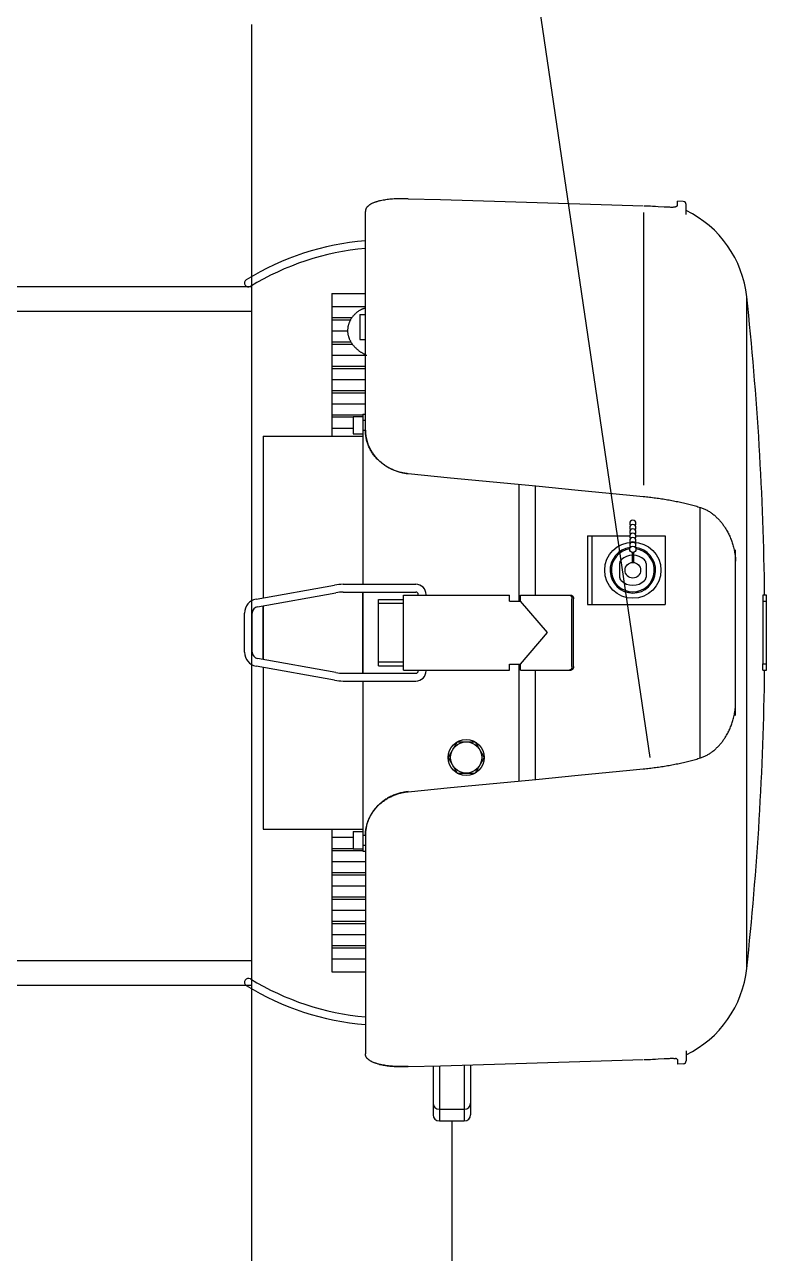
# Model space of a CAD drawing. Header units: millimetres. Extents: x -139278 to 641613, y -260926 to 217780.
# Drawn here: x 135296.7 to 135537.6, y 7132.3 to 7531.4 of the extents above; entities that cross this region are included whole.
import ezdxf

# ---------------------------------------------------------------- set-up
doc = ezdxf.new("R2010")
doc.units = ezdxf.units.MM

msp = doc.modelspace()

# ---------------------------------------------------------------- linework, layer by layer
for p, q in [((135499.868, 7293.388), (135301.173, 8642.024)), ((135370.465, 6614.167), (135370.465, 7531.408))]:
    msp.add_line(p, q)
at = {"ltscale": 4}
for p, q in [((135407.385, 7399.723), (135407.385, 7470.739)), ((135508.739, 7472.705), (135508.739, 7474.048)), ((135510.616, 7473.95), (135508.739, 7474.048)), ((135511.577, 7469.758), (135511.577, 7472.937)), ((135497.82, 7381.874), (135497.82, 7470.352)), ((135256.165, 7446.359), (135370.465, 7446.359)), ((135396.43, 7444.113), (135396.43, 7397.783)), ((135396.43, 7444.113), (135407.385, 7444.113)), ((135531.231, 7333.93), (135531.231, 7443.012)), ((135396.43, 7439.813), (135407.385, 7439.813)), ((135256.165, 7438.359), (135370.465, 7438.359)), ((135396.43, 7436.229), (135402.997, 7436.229)), ((135396.43, 7435.513), (135402.54, 7435.513)), ((135405.552, 7437.253), (135405.552, 7429.145)), ((135405.552, 7437.253), (135407.385, 7437.253)), ((135396.43, 7431.929), (135401.598, 7431.929)), ((135396.43, 7428.346), (135402.665, 7428.346)), ((135396.43, 7427.629), (135403.138, 7427.629)), ((135405.552, 7429.145), (135407.385, 7429.145)), ((135396.43, 7424.046), (135407.877, 7424.046)), ((135396.43, 7420.462), (135407.385, 7420.462)), ((135396.43, 7419.746), (135407.385, 7419.746)), ((135396.43, 7416.162), (135407.385, 7416.162)), ((135396.43, 7412.579), (135407.385, 7412.579)), ((135396.43, 7411.862), (135407.385, 7411.862)), ((135396.43, 7408.279), (135407.385, 7408.279)), ((135396.43, 7404.695), (135406.565, 7404.695)), ((135396.43, 7403.979), (135403.38, 7403.979)), ((135403.38, 7404.118), (135406.565, 7404.118)), ((135403.38, 7404.118), (135403.38, 7398.543)), ((135406.565, 7404.878), (135406.565, 7397.783)), ((135406.565, 7404.878), (135407.385, 7404.878)), ((135406.565, 7404.118), (135406.565, 7398.543)), ((135406.565, 7402.952), (135407.385, 7402.952)), ((135396.43, 7400.395), (135403.38, 7400.395)), ((135406.565, 7399.709), (135407.385, 7399.709)), ((135374.132, 7397.783), (135374.132, 7345.212)), ((135374.132, 7397.783), (135406.565, 7397.783)), ((135403.38, 7398.543), (135406.565, 7398.543)), ((135406.565, 7397.783), (135406.565, 7349.638)), ((135457.242, 7382.107), (135457.242, 7344.115)), ((135462.525, 7381.593), (135462.525, 7346.142)), ((135516.028, 7374.654), (135516.028, 7293.268)), ((135479.524, 7365.35), (135479.524, 7343.052)), ((135479.524, 7365.35), (135493.235, 7365.35)), ((135480.959, 7365.35), (135480.959, 7343.052)), ((135495.238, 7365.35), (135504.776, 7365.35)), ((135504.776, 7365.35), (135504.776, 7343.052)), ((135493.983, 7359.983), (135493.983, 7356.722)), ((135494.49, 7359.983), (135494.49, 7356.722)), ((135527.591, 7333.93), (135527.591, 7360.801)), ((135489.929, 7356.435), (135489.929, 7351.966)), ((135498.544, 7356.435), (135498.544, 7351.966)), ((135371.859, 7344.803), (135397.36, 7349.39)), ((135400.141, 7349.638), (135423.748, 7349.638)), ((135400.141, 7347.105), (135423.748, 7347.105)), ((135406.565, 7347.105), (135406.565, 7320.755)), ((135406.565, 7320.755), (135406.565, 7347.105)), ((135372.308, 7342.309), (135397.808, 7346.896)), ((135411.638, 7323.187), (135411.638, 7344.672)), ((135411.638, 7344.672), (135419.745, 7344.672)), ((135411.638, 7343.456), (135419.745, 7343.456)), ((135419.745, 7346.142), (135454.202, 7346.142)), ((135419.745, 7321.718), (135419.745, 7346.142)), ((135424.559, 7346.142), (135424.559, 7346.294)), ((135427.093, 7346.142), (135427.093, 7346.294)), ((135454.202, 7344.115), (135454.202, 7346.142)), ((135454.202, 7344.115), (135457.749, 7344.115)), ((135457.749, 7346.142), (135474.05, 7346.142)), ((135457.749, 7344.115), (135457.749, 7346.142)), ((135466.528, 7333.93), (135457.749, 7344.115)), ((135474.478, 7322.934), (135474.478, 7344.926)), ((135474.978, 7322.934), (135474.978, 7344.926)), ((135479.524, 7343.052), (135504.776, 7343.052)), ((135537.625, 7344.066), (135536.446, 7344.086)), ((135537.625, 7346.092), (135536.492, 7346.112)), ((135537.625, 7321.767), (135537.625, 7346.092)), ((135368.106, 7327.545), (135368.106, 7340.315)), ((135370.64, 7327.545), (135370.64, 7340.315)), ((135374.132, 7342.637), (135374.132, 7325.222)), ((135374.132, 7325.222), (135374.132, 7342.637)), ((135457.749, 7323.745), (135466.528, 7333.93)), ((135527.591, 7307.058), (135527.591, 7333.93)), ((135531.231, 7224.848), (135531.231, 7333.93)), ((135397.36, 7318.47), (135371.859, 7323.057)), ((135397.808, 7320.963), (135372.308, 7325.55)), ((135411.638, 7324.403), (135419.745, 7324.403)), ((135411.638, 7323.187), (135419.745, 7323.187)), ((135454.202, 7321.718), (135454.202, 7323.745)), ((135454.202, 7323.745), (135457.749, 7323.745)), ((135457.242, 7323.745), (135457.242, 7285.81)), ((135457.749, 7321.718), (135457.749, 7323.745)), ((135536.446, 7323.773), (135537.625, 7323.794)), ((135374.132, 7322.648), (135374.132, 7270.077)), ((135400.141, 7320.755), (135423.748, 7320.755)), ((135419.745, 7321.718), (135454.202, 7321.718)), ((135424.559, 7321.566), (135424.559, 7321.718)), ((135427.093, 7321.566), (135427.093, 7321.718)), ((135457.749, 7321.718), (135474.05, 7321.718)), ((135462.525, 7321.718), (135462.525, 7286.324)), ((135536.492, 7321.747), (135537.625, 7321.767)), ((135400.141, 7318.221), (135423.748, 7318.221)), ((135406.565, 7318.221), (135406.565, 7270.077)), ((135437.188, 7298.456), (135434.262, 7293.388)), ((135437.188, 7298.456), (135443.039, 7298.456)), ((135443.039, 7298.456), (135445.965, 7293.388)), ((135434.262, 7293.388), (135437.188, 7288.32)), ((135445.965, 7293.388), (135443.039, 7288.32)), ((135437.188, 7288.32), (135443.039, 7288.32)), ((135374.132, 7270.077), (135406.565, 7270.077)), ((135396.43, 7270.077), (135396.43, 7223.747)), ((135396.43, 7267.464), (135403.38, 7267.464)), ((135403.38, 7269.316), (135406.565, 7269.316)), ((135403.38, 7269.316), (135403.38, 7263.742)), ((135406.565, 7270.077), (135406.565, 7262.982)), ((135406.565, 7269.316), (135406.565, 7263.742)), ((135406.565, 7268.151), (135407.385, 7268.151)), ((135407.385, 7268.136), (135407.385, 7197.121)), ((135396.43, 7263.881), (135403.38, 7263.881)), ((135396.43, 7263.164), (135406.565, 7263.164)), ((135403.38, 7263.742), (135406.565, 7263.742)), ((135406.565, 7264.907), (135407.385, 7264.907)), ((135396.43, 7259.581), (135407.385, 7259.581)), ((135406.565, 7262.982), (135407.385, 7262.982)), ((135396.43, 7255.998), (135407.385, 7255.998)), ((135396.43, 7255.281), (135407.385, 7255.281)), ((135396.43, 7251.697), (135407.385, 7251.697)), ((135396.43, 7248.114), (135407.385, 7248.114)), ((135396.43, 7247.397), (135407.385, 7247.397)), ((135396.43, 7243.814), (135407.385, 7243.814)), ((135396.43, 7240.23), (135407.385, 7240.23)), ((135396.43, 7239.514), (135407.385, 7239.514)), ((135396.43, 7235.93), (135407.385, 7235.93)), ((135396.43, 7232.347), (135407.385, 7232.347)), ((135396.43, 7231.63), (135407.385, 7231.63)), ((135256.165, 7227.469), (135370.465, 7227.469)), ((135396.43, 7228.047), (135407.385, 7228.047)), ((135396.43, 7223.747), (135407.385, 7223.747)), ((135256.165, 7219.469), (135370.465, 7219.469)), ((135511.577, 7198.101), (135511.577, 7194.922)), ((135429.37, 7193.239), (135429.37, 7177.397)), ((135431.397, 7193.296), (135431.397, 7175.37)), ((135439.505, 7193.528), (135439.505, 7175.37)), ((135441.532, 7193.586), (135441.532, 7177.397)), ((135508.739, 7195.154), (135508.739, 7193.812)), ((135510.616, 7193.91), (135508.739, 7193.812)), ((135431.397, 7179.144), (135439.505, 7179.144)), ((135431.397, 7175.37), (135439.505, 7175.37)), ((135435.451, 7175.37), (135435.451, 7064.447))]:
    msp.add_line(p, q, dxfattribs=at)
for points in [[(135421.263, 7474.848), (135420.743, 7474.86), (135420.225, 7474.867), (135419.71, 7474.869), (135419.198, 7474.866), (135418.691, 7474.859), (135418.188, 7474.846), (135417.69, 7474.828), (135417.198, 7474.805), (135416.712, 7474.776), (135416.233, 7474.743), (135415.761, 7474.704), (135415.298, 7474.66), (135414.843, 7474.611), (135414.398, 7474.556), (135413.962, 7474.496), (135413.536, 7474.431), (135413.121, 7474.361), (135412.717, 7474.285), (135412.325, 7474.204), (135411.945, 7474.117), (135411.731, 7474.064), (135411.52, 7474.01), (135411.314, 7473.953), (135411.113, 7473.895), (135410.916, 7473.835), (135410.724, 7473.774), (135410.537, 7473.71), (135410.354, 7473.645), (135410.176, 7473.578), (135410.004, 7473.51), (135409.836, 7473.439), (135409.674, 7473.367), (135409.516, 7473.293), (135409.364, 7473.218), (135409.217, 7473.141), (135409.076, 7473.062), (135408.939, 7472.982), (135408.809, 7472.9), (135408.684, 7472.816), (135408.564, 7472.731), (135408.45, 7472.644), (135408.342, 7472.556), (135408.239, 7472.466), (135408.142, 7472.375), (135408.05, 7472.282), (135407.965, 7472.188), (135407.885, 7472.092), (135407.811, 7471.995), (135407.743, 7471.897), (135407.681, 7471.797), (135407.625, 7471.697), (135407.574, 7471.595), (135407.53, 7471.491), (135407.491, 7471.387), (135407.459, 7471.281), (135407.432, 7471.175), (135407.411, 7471.067), (135407.396, 7470.959), (135407.387, 7470.849), (135407.385, 7470.739)], [(135421.263, 7474.848), (135431.795, 7474.552), (135442.291, 7474.252), (135452.75, 7473.948), (135463.171, 7473.639), (135473.555, 7473.326), (135483.901, 7473.009), (135494.209, 7472.687), (135497.636, 7472.579)], [(135497.9, 7472.571), (135498.588, 7472.551), (135499.268, 7472.527), (135499.939, 7472.501), (135500.598, 7472.471), (135501.56, 7472.424), (135502.483, 7472.373), (135504.453, 7472.259), (135505.206, 7472.217), (135505.673, 7472.195), (135506.112, 7472.176), (135506.521, 7472.164), (135506.807, 7472.159), (135507.075, 7472.157), (135507.325, 7472.16), (135507.556, 7472.168), (135507.699, 7472.176), (135507.833, 7472.186), (135507.959, 7472.198), (135508.075, 7472.213)], [(135508.633, 7472.48), (135508.598, 7472.445), (135508.559, 7472.412), (135508.515, 7472.379), (135508.466, 7472.348), (135508.412, 7472.319), (135508.354, 7472.291), (135508.291, 7472.267), (135508.224, 7472.245), (135508.152, 7472.227), (135508.075, 7472.213)], [(135508.633, 7472.48), (135508.671, 7472.525), (135508.701, 7472.571), (135508.722, 7472.616), (135508.729, 7472.638), (135508.735, 7472.661), (135508.738, 7472.683), (135508.739, 7472.705)], [(135407.385, 7439.365), (135407.314, 7439.345), (135407.165, 7439.301), (135407.016, 7439.253), (135406.869, 7439.202), (135406.723, 7439.148), (135406.577, 7439.091), (135406.433, 7439.03), (135406.29, 7438.967), (135406.148, 7438.9), (135406.006, 7438.831), (135405.867, 7438.759), (135405.728, 7438.683), (135405.59, 7438.605), (135405.454, 7438.523), (135405.297, 7438.425), (135405.142, 7438.323), (135404.989, 7438.217), (135404.838, 7438.107), (135404.689, 7437.994), (135404.543, 7437.877), (135404.398, 7437.757), (135404.256, 7437.633), (135404.117, 7437.506), (135403.98, 7437.376), (135403.846, 7437.242), (135403.715, 7437.106), (135403.587, 7436.966), (135403.462, 7436.824), (135403.34, 7436.678), (135403.222, 7436.53), (135403.106, 7436.38), (135402.995, 7436.226), (135402.886, 7436.071), (135402.782, 7435.913), (135402.681, 7435.753), (135402.584, 7435.591), (135402.492, 7435.426), (135402.403, 7435.26), (135402.319, 7435.092), (135402.238, 7434.922), (135402.163, 7434.751), (135402.091, 7434.578), (135402.025, 7434.404), (135401.962, 7434.228), (135401.905, 7434.052), (135401.852, 7433.874), (135401.804, 7433.695), (135401.761, 7433.515), (135401.723, 7433.335), (135401.69, 7433.154), (135401.662, 7432.972), (135401.639, 7432.79), (135401.621, 7432.608), (135401.608, 7432.425), (135401.6, 7432.24), (135401.597, 7432.056), (135401.6, 7431.871), (135401.607, 7431.686), (135401.62, 7431.502), (135401.638, 7431.318), (135401.661, 7431.134), (135401.689, 7430.951), (135401.723, 7430.768), (135401.761, 7430.587), (135401.804, 7430.406), (135401.852, 7430.226), (135401.904, 7430.046), (135401.962, 7429.868), (135402.024, 7429.692), (135402.09, 7429.516), (135402.161, 7429.342), (135402.237, 7429.169), (135402.316, 7428.997), (135402.4, 7428.827), (135402.488, 7428.659), (135402.58, 7428.492), (135402.676, 7428.328), (135402.776, 7428.165), (135402.879, 7428.004), (135402.986, 7427.844), (135403.096, 7427.687), (135403.21, 7427.532), (135403.327, 7427.38), (135403.447, 7427.229), (135403.57, 7427.081), (135403.696, 7426.935), (135403.825, 7426.791), (135403.956, 7426.65), (135404.091, 7426.512), (135404.227, 7426.376), (135404.366, 7426.242), (135404.508, 7426.111), (135404.652, 7425.983), (135404.797, 7425.858), (135404.943, 7425.737), (135405.091, 7425.619), (135405.241, 7425.504), (135405.392, 7425.391), (135405.545, 7425.281), (135405.7, 7425.175), (135405.856, 7425.071), (135406.014, 7424.97), (135406.173, 7424.872), (135406.334, 7424.777), (135406.496, 7424.685), (135406.66, 7424.596), (135406.824, 7424.51), (135406.99, 7424.428), (135407.157, 7424.348), (135407.325, 7424.272), (135407.385, 7424.246)], [(135407.385, 7399.723), (135407.387, 7399.495), (135407.393, 7399.266), (135407.403, 7399.037), (135407.418, 7398.808), (135407.437, 7398.579), (135407.46, 7398.35), (135407.487, 7398.121), (135407.519, 7397.893), (135407.554, 7397.664), (135407.594, 7397.436), (135407.638, 7397.208), (135407.686, 7396.981), (135407.739, 7396.754), (135407.795, 7396.528), (135407.856, 7396.303), (135407.921, 7396.078), (135407.989, 7395.854), (135408.062, 7395.631), (135408.139, 7395.408), (135408.221, 7395.187), (135408.306, 7394.967), (135408.395, 7394.748), (135408.488, 7394.53), (135408.585, 7394.313), (135408.686, 7394.098), (135408.791, 7393.884), (135408.9, 7393.671), (135409.012, 7393.46), (135409.129, 7393.251), (135409.249, 7393.043), (135409.373, 7392.836), (135409.501, 7392.632), (135409.633, 7392.429), (135409.768, 7392.229), (135409.907, 7392.03), (135410.049, 7391.833), (135410.195, 7391.638), (135410.345, 7391.445), (135410.498, 7391.255), (135410.654, 7391.067), (135410.848, 7390.841), (135411.047, 7390.62), (135411.251, 7390.401), (135411.46, 7390.187), (135411.674, 7389.976), (135411.892, 7389.769), (135412.114, 7389.566), (135412.341, 7389.367), (135412.572, 7389.173), (135412.807, 7388.982), (135413.046, 7388.796), (135413.29, 7388.615), (135413.537, 7388.438), (135413.788, 7388.265), (135414.042, 7388.097), (135414.3, 7387.934), (135414.562, 7387.776), (135414.827, 7387.623), (135415.095, 7387.474), (135415.366, 7387.331), (135415.641, 7387.193), (135415.918, 7387.059), (135416.198, 7386.932), (135416.48, 7386.809), (135416.765, 7386.692), (135417.053, 7386.58), (135417.343, 7386.473), (135417.635, 7386.372), (135417.929, 7386.277), (135418.225, 7386.187), (135418.522, 7386.102), (135418.822, 7386.024), (135419.123, 7385.95), (135419.425, 7385.883), (135419.729, 7385.822), (135420.034, 7385.766), (135420.34, 7385.716), (135420.647, 7385.672), (135420.954, 7385.633), (135421.263, 7385.601)], [(135421.253, 7385.555), (135420.899, 7385.593), (135420.546, 7385.639), (135420.195, 7385.692), (135419.845, 7385.752), (135419.496, 7385.819), (135419.15, 7385.894), (135418.805, 7385.976), (135418.463, 7386.065), (135418.123, 7386.162), (135417.786, 7386.265), (135417.452, 7386.375), (135417.12, 7386.493), (135416.792, 7386.617), (135416.466, 7386.748), (135416.145, 7386.886), (135415.826, 7387.031), (135415.512, 7387.182), (135415.201, 7387.34), (135414.895, 7387.504), (135414.593, 7387.674), (135414.295, 7387.851), (135414.002, 7388.034), (135413.713, 7388.224), (135413.429, 7388.419), (135413.151, 7388.62), (135412.877, 7388.827), (135412.609, 7389.04), (135412.346, 7389.258), (135412.089, 7389.482), (135411.837, 7389.711), (135411.591, 7389.945), (135411.351, 7390.185), (135411.117, 7390.43), (135410.889, 7390.679), (135410.668, 7390.933), (135410.453, 7391.192), (135410.244, 7391.455), (135410.043, 7391.723), (135409.847, 7391.995), (135409.659, 7392.271), (135409.478, 7392.551), (135409.303, 7392.834), (135409.136, 7393.122), (135408.976, 7393.412), (135408.823, 7393.707), (135408.678, 7394.004), (135408.54, 7394.304), (135408.409, 7394.608), (135408.287, 7394.914), (135408.171, 7395.222), (135408.064, 7395.533), (135407.964, 7395.847), (135407.872, 7396.162), (135407.788, 7396.479), (135407.711, 7396.798), (135407.643, 7397.119), (135407.582, 7397.441), (135407.53, 7397.765), (135407.486, 7398.089), (135407.449, 7398.415), (135407.421, 7398.741), (135407.401, 7399.068), (135407.389, 7399.395), (135407.385, 7399.723)], [(135421.263, 7385.601), (135435.07, 7384.263), (135448.877, 7382.922), (135462.683, 7381.578), (135476.489, 7380.231), (135493.231, 7378.594), (135497.634, 7378.163)], [(135497.634, 7378.163), (135498.134, 7378.113), (135498.634, 7378.06), (135499.133, 7378.006), (135499.631, 7377.949), (135500.128, 7377.89), (135500.625, 7377.829), (135501.121, 7377.766), (135501.615, 7377.701), (135502.108, 7377.634), (135502.6, 7377.564), (135503.091, 7377.493), (135503.58, 7377.419), (135504.067, 7377.343), (135504.552, 7377.266), (135505.036, 7377.186), (135505.518, 7377.104), (135505.997, 7377.021), (135506.474, 7376.935), (135506.949, 7376.848), (135507.422, 7376.758), (135507.892, 7376.667), (135508.359, 7376.574), (135508.824, 7376.478), (135509.286, 7376.381), (135509.745, 7376.283), (135510.201, 7376.182), (135510.654, 7376.08), (135511.103, 7375.976), (135511.55, 7375.87), (135511.992, 7375.762), (135512.432, 7375.653), (135512.867, 7375.542), (135513.299, 7375.43), (135513.727, 7375.315), (135514.152, 7375.2), (135514.572, 7375.082), (135514.988, 7374.964), (135515.4, 7374.843), (135515.808, 7374.721), (135516.211, 7374.598)], [(135516.211, 7374.598), (135516.489, 7374.503), (135516.764, 7374.402), (135517.035, 7374.295), (135517.304, 7374.181), (135517.57, 7374.061), (135517.832, 7373.936), (135518.091, 7373.805), (135518.346, 7373.669), (135518.599, 7373.527), (135518.847, 7373.381), (135519.093, 7373.229), (135519.335, 7373.073), (135519.573, 7372.912), (135519.808, 7372.746), (135520.04, 7372.576), (135520.268, 7372.402), (135520.493, 7372.223), (135520.714, 7372.041), (135520.931, 7371.854), (135521.145, 7371.664), (135521.356, 7371.471), (135521.563, 7371.273), (135521.766, 7371.072), (135521.966, 7370.868), (135522.163, 7370.66), (135522.356, 7370.45), (135522.545, 7370.236), (135522.731, 7370.019), (135522.914, 7369.799), (135523.093, 7369.576), (135523.269, 7369.351), (135523.441, 7369.122), (135523.61, 7368.892), (135523.775, 7368.658), (135523.937, 7368.422), (135524.096, 7368.183), (135524.251, 7367.942), (135524.403, 7367.699), (135524.552, 7367.453), (135524.698, 7367.205), (135524.877, 7366.887), (135525.051, 7366.565), (135525.221, 7366.24), (135525.385, 7365.911), (135525.544, 7365.578), (135525.698, 7365.242), (135525.846, 7364.901), (135525.99, 7364.557), (135526.129, 7364.208), (135526.262, 7363.856), (135526.39, 7363.5), (135526.514, 7363.139), (135526.632, 7362.774), (135526.744, 7362.404), (135526.852, 7362.029), (135526.954, 7361.648), (135527.05, 7361.261), (135527.14, 7360.867), (135527.225, 7360.465), (135527.303, 7360.055), (135527.352, 7359.777), (135527.397, 7359.493), (135527.438, 7359.205), (135527.476, 7358.913), (135527.509, 7358.617), (135527.537, 7358.318), (135527.56, 7358.017), (135527.577, 7357.716), (135527.587, 7357.415), (135527.591, 7357.114)], [(135473.55, 7346.142), (135473.595, 7346.14), (135473.641, 7346.136), (135473.686, 7346.129), (135473.731, 7346.118), (135473.775, 7346.105), (135473.819, 7346.089), (135473.862, 7346.071), (135473.905, 7346.049), (135473.947, 7346.025), (135473.987, 7345.998), (135474.027, 7345.969), (135474.065, 7345.937), (135474.103, 7345.902), (135474.139, 7345.866), (135474.173, 7345.827), (135474.206, 7345.786), (135474.237, 7345.742), (135474.267, 7345.697), (135474.295, 7345.65), (135474.322, 7345.601), (135474.346, 7345.551), (135474.368, 7345.499), (135474.389, 7345.446), (135474.407, 7345.391), (135474.424, 7345.335), (135474.438, 7345.279), (135474.45, 7345.221), (135474.46, 7345.163), (135474.468, 7345.104), (135474.474, 7345.045), (135474.477, 7344.985), (135474.478, 7344.926)], [(135474.05, 7346.142), (135474.095, 7346.14), (135474.141, 7346.136), (135474.186, 7346.129), (135474.231, 7346.118), (135474.275, 7346.105), (135474.319, 7346.089), (135474.362, 7346.071), (135474.405, 7346.049), (135474.447, 7346.025), (135474.487, 7345.998), (135474.527, 7345.969), (135474.565, 7345.937), (135474.603, 7345.902), (135474.639, 7345.866), (135474.673, 7345.827), (135474.706, 7345.786), (135474.737, 7345.742), (135474.767, 7345.697), (135474.795, 7345.65), (135474.821, 7345.601), (135474.846, 7345.551), (135474.868, 7345.499), (135474.889, 7345.446), (135474.907, 7345.391), (135474.924, 7345.335), (135474.938, 7345.279), (135474.95, 7345.221), (135474.96, 7345.163), (135474.968, 7345.104), (135474.973, 7345.045), (135474.977, 7344.985), (135474.978, 7344.926)], [(135536.492, 7346.112), (135536.49, 7346.111), (135536.485, 7346.098), (135536.477, 7346.056), (135536.468, 7345.958), (135536.458, 7345.771), (135536.451, 7345.519), (135536.445, 7345.145), (135536.443, 7344.713), (135536.446, 7344.086)], [(135536.446, 7344.086), (135536.464, 7342.055), (135536.478, 7340.024), (135536.488, 7337.992), (135536.494, 7335.961), (135536.497, 7333.93), (135536.494, 7331.898), (135536.488, 7329.867), (135536.478, 7327.836), (135536.464, 7325.805), (135536.446, 7323.773)], [(135536.492, 7321.747), (135536.49, 7321.749), (135536.485, 7321.761), (135536.477, 7321.803), (135536.468, 7321.901), (135536.458, 7322.088), (135536.451, 7322.34), (135536.445, 7322.714), (135536.443, 7323.147), (135536.446, 7323.773)], [(135474.478, 7322.934), (135474.477, 7322.874), (135474.474, 7322.815), (135474.468, 7322.756), (135474.46, 7322.697), (135474.45, 7322.638), (135474.438, 7322.581), (135474.424, 7322.524), (135474.407, 7322.469), (135474.389, 7322.414), (135474.368, 7322.361), (135474.346, 7322.309), (135474.322, 7322.258), (135474.295, 7322.21), (135474.267, 7322.162), (135474.237, 7322.117), (135474.206, 7322.074), (135474.173, 7322.033), (135474.139, 7321.994), (135474.103, 7321.957), (135474.065, 7321.923), (135474.027, 7321.891), (135473.987, 7321.861), (135473.947, 7321.835), (135473.905, 7321.81), (135473.862, 7321.789), (135473.819, 7321.77), (135473.775, 7321.754), (135473.731, 7321.741), (135473.686, 7321.731), (135473.641, 7321.724), (135473.595, 7321.719), (135473.55, 7321.718)], [(135474.978, 7322.934), (135474.977, 7322.874), (135474.973, 7322.815), (135474.968, 7322.756), (135474.96, 7322.697), (135474.95, 7322.638), (135474.938, 7322.581), (135474.924, 7322.524), (135474.907, 7322.469), (135474.889, 7322.414), (135474.868, 7322.361), (135474.846, 7322.309), (135474.821, 7322.258), (135474.795, 7322.21), (135474.767, 7322.162), (135474.737, 7322.117), (135474.706, 7322.074), (135474.673, 7322.033), (135474.639, 7321.994), (135474.603, 7321.957), (135474.565, 7321.923), (135474.527, 7321.891), (135474.487, 7321.861), (135474.447, 7321.835), (135474.405, 7321.81), (135474.362, 7321.789), (135474.319, 7321.77), (135474.275, 7321.754), (135474.231, 7321.741), (135474.186, 7321.731), (135474.141, 7321.724), (135474.095, 7321.719), (135474.05, 7321.718)], [(135516.211, 7293.261), (135516.489, 7293.356), (135516.764, 7293.457), (135517.035, 7293.565), (135517.304, 7293.679), (135517.57, 7293.798), (135517.832, 7293.923), (135518.091, 7294.054), (135518.346, 7294.191), (135518.599, 7294.332), (135518.847, 7294.479), (135519.093, 7294.63), (135519.335, 7294.787), (135519.573, 7294.948), (135519.808, 7295.113), (135520.04, 7295.283), (135520.268, 7295.458), (135520.493, 7295.636), (135520.714, 7295.819), (135520.931, 7296.005), (135521.145, 7296.195), (135521.356, 7296.389), (135521.563, 7296.586), (135521.766, 7296.787), (135521.966, 7296.992), (135522.163, 7297.199), (135522.356, 7297.41), (135522.545, 7297.624), (135522.731, 7297.841), (135522.914, 7298.061), (135523.093, 7298.283), (135523.269, 7298.509), (135523.441, 7298.737), (135523.61, 7298.968), (135523.775, 7299.202), (135523.937, 7299.438), (135524.096, 7299.676), (135524.251, 7299.917), (135524.403, 7300.161), (135524.552, 7300.407), (135524.698, 7300.655), (135524.877, 7300.973), (135525.051, 7301.294), (135525.221, 7301.619), (135525.385, 7301.948), (135525.544, 7302.281), (135525.698, 7302.618), (135525.846, 7302.958), (135525.99, 7303.303), (135526.129, 7303.651), (135526.262, 7304.003), (135526.39, 7304.36), (135526.514, 7304.721), (135526.632, 7305.086), (135526.744, 7305.456), (135526.852, 7305.831), (135526.954, 7306.212), (135527.05, 7306.599), (135527.14, 7306.993), (135527.225, 7307.395), (135527.303, 7307.805), (135527.352, 7308.083), (135527.397, 7308.366), (135527.438, 7308.654), (135527.476, 7308.947), (135527.509, 7309.243), (135527.537, 7309.542), (135527.56, 7309.842), (135527.577, 7310.143), (135527.587, 7310.445), (135527.591, 7310.746)], [(135497.634, 7289.697), (135498.134, 7289.747), (135498.634, 7289.799), (135499.133, 7289.854), (135499.631, 7289.91), (135500.128, 7289.969), (135500.625, 7290.03), (135501.121, 7290.093), (135501.615, 7290.159), (135502.108, 7290.226), (135502.6, 7290.295), (135503.091, 7290.367), (135503.58, 7290.44), (135504.067, 7290.516), (135504.552, 7290.594), (135505.036, 7290.673), (135505.518, 7290.755), (135505.997, 7290.839), (135506.474, 7290.924), (135506.949, 7291.012), (135507.422, 7291.101), (135507.892, 7291.193), (135508.359, 7291.286), (135508.824, 7291.381), (135509.286, 7291.478), (135509.745, 7291.577), (135510.201, 7291.677), (135510.654, 7291.78), (135511.103, 7291.884), (135511.55, 7291.99), (135511.992, 7292.097), (135512.432, 7292.207), (135512.867, 7292.317), (135513.299, 7292.43), (135513.727, 7292.544), (135514.152, 7292.66), (135514.572, 7292.777), (135514.988, 7292.896), (135515.4, 7293.016), (135515.808, 7293.138), (135516.211, 7293.261)], [(135421.263, 7282.259), (135435.07, 7283.597), (135448.877, 7284.938), (135462.683, 7286.282), (135476.489, 7287.628), (135493.231, 7289.265), (135497.634, 7289.697)], [(135497.634, 7289.697), (135497.628, 7289.731), (135497.625, 7289.74), (135497.624, 7289.742)], [(135421.253, 7282.305), (135420.899, 7282.267), (135420.546, 7282.221), (135420.195, 7282.168), (135419.845, 7282.108), (135419.496, 7282.04), (135419.15, 7281.965), (135418.805, 7281.883), (135418.463, 7281.794), (135418.123, 7281.698), (135417.786, 7281.595), (135417.452, 7281.484), (135417.12, 7281.367), (135416.792, 7281.243), (135416.466, 7281.111), (135416.145, 7280.974), (135415.826, 7280.829), (135415.512, 7280.678), (135415.201, 7280.52), (135414.895, 7280.356), (135414.593, 7280.185), (135414.295, 7280.008), (135414.002, 7279.825), (135413.713, 7279.636), (135413.429, 7279.441), (135413.151, 7279.239), (135412.877, 7279.032), (135412.609, 7278.82), (135412.346, 7278.601), (135412.089, 7278.378), (135411.837, 7278.148), (135411.591, 7277.914), (135411.351, 7277.675), (135411.117, 7277.43), (135410.889, 7277.181), (135410.668, 7276.926), (135410.453, 7276.668), (135410.244, 7276.404), (135410.043, 7276.137), (135409.847, 7275.865), (135409.659, 7275.589), (135409.478, 7275.309), (135409.303, 7275.025), (135409.136, 7274.738), (135408.976, 7274.447), (135408.823, 7274.153), (135408.678, 7273.856), (135408.54, 7273.555), (135408.409, 7273.252), (135408.287, 7272.946), (135408.171, 7272.637), (135408.064, 7272.326), (135407.964, 7272.013), (135407.872, 7271.697), (135407.788, 7271.38), (135407.711, 7271.061), (135407.643, 7270.74), (135407.582, 7270.418), (135407.53, 7270.095), (135407.486, 7269.77), (135407.449, 7269.445), (135407.421, 7269.118), (135407.401, 7268.791), (135407.389, 7268.464), (135407.385, 7268.136)], [(135407.385, 7268.136), (135407.387, 7268.365), (135407.393, 7268.594), (135407.403, 7268.823), (135407.418, 7269.051), (135407.437, 7269.28), (135407.46, 7269.509), (135407.487, 7269.738), (135407.519, 7269.967), (135407.554, 7270.195), (135407.594, 7270.423), (135407.638, 7270.651), (135407.686, 7270.878), (135407.739, 7271.105), (135407.795, 7271.331), (135407.856, 7271.557), (135407.921, 7271.782), (135407.989, 7272.006), (135408.062, 7272.229), (135408.139, 7272.451), (135408.221, 7272.672), (135408.306, 7272.893), (135408.395, 7273.112), (135408.488, 7273.33), (135408.585, 7273.546), (135408.686, 7273.762), (135408.791, 7273.976), (135408.9, 7274.188), (135409.012, 7274.399), (135409.129, 7274.609), (135409.249, 7274.817), (135409.373, 7275.023), (135409.501, 7275.228), (135409.633, 7275.43), (135409.768, 7275.631), (135409.907, 7275.83), (135410.049, 7276.027), (135410.195, 7276.221), (135410.345, 7276.414), (135410.498, 7276.605), (135410.654, 7276.793), (135410.848, 7277.018), (135411.047, 7277.24), (135411.251, 7277.458), (135411.46, 7277.673), (135411.674, 7277.884), (135411.892, 7278.09), (135412.114, 7278.293), (135412.341, 7278.492), (135412.572, 7278.687), (135412.807, 7278.877), (135413.046, 7279.063), (135413.29, 7279.245), (135413.537, 7279.422), (135413.788, 7279.594), (135414.042, 7279.762), (135414.3, 7279.925), (135414.562, 7280.083), (135414.827, 7280.237), (135415.095, 7280.385), (135415.366, 7280.529), (135415.641, 7280.667), (135415.918, 7280.8), (135416.198, 7280.928), (135416.48, 7281.051), (135416.765, 7281.168), (135417.053, 7281.28), (135417.343, 7281.386), (135417.635, 7281.487), (135417.929, 7281.583), (135418.225, 7281.673), (135418.522, 7281.757), (135418.822, 7281.836), (135419.123, 7281.909), (135419.425, 7281.976), (135419.729, 7282.038), (135420.034, 7282.094), (135420.34, 7282.144), (135420.647, 7282.188), (135420.954, 7282.226), (135421.263, 7282.259)], [(135421.263, 7193.012), (135420.743, 7193), (135420.225, 7192.992), (135419.71, 7192.99), (135419.198, 7192.993), (135418.691, 7193.001), (135418.188, 7193.014), (135417.69, 7193.032), (135417.198, 7193.055), (135416.712, 7193.083), (135416.233, 7193.117), (135415.761, 7193.155), (135415.298, 7193.199), (135414.843, 7193.249), (135414.398, 7193.303), (135413.962, 7193.363), (135413.536, 7193.428), (135413.121, 7193.499), (135412.717, 7193.575), (135412.325, 7193.656), (135411.945, 7193.743), (135411.731, 7193.795), (135411.52, 7193.85), (135411.314, 7193.906), (135411.113, 7193.964), (135410.916, 7194.024), (135410.724, 7194.086), (135410.537, 7194.149), (135410.354, 7194.214), (135410.176, 7194.281), (135410.004, 7194.35), (135409.836, 7194.42), (135409.674, 7194.492), (135409.516, 7194.566), (135409.364, 7194.642), (135409.217, 7194.719), (135409.076, 7194.798), (135408.939, 7194.878), (135408.809, 7194.96), (135408.684, 7195.044), (135408.564, 7195.129), (135408.45, 7195.216), (135408.342, 7195.304), (135408.239, 7195.394), (135408.142, 7195.485), (135408.05, 7195.578), (135407.965, 7195.672), (135407.885, 7195.767), (135407.811, 7195.864), (135407.743, 7195.963), (135407.681, 7196.062), (135407.625, 7196.163), (135407.574, 7196.265), (135407.53, 7196.368), (135407.491, 7196.473), (135407.459, 7196.578), (135407.432, 7196.685), (135407.411, 7196.792), (135407.396, 7196.901), (135407.387, 7197.01), (135407.385, 7197.121)], [(135421.263, 7193.012), (135431.795, 7193.307), (135442.291, 7193.607), (135452.75, 7193.912), (135463.171, 7194.221), (135473.555, 7194.534), (135483.901, 7194.851), (135494.209, 7195.173), (135497.636, 7195.281)], [(135497.9, 7195.288), (135498.588, 7195.309), (135499.268, 7195.332), (135499.939, 7195.359), (135500.598, 7195.388), (135501.56, 7195.436), (135502.483, 7195.486), (135504.453, 7195.601), (135505.206, 7195.642), (135505.673, 7195.665), (135506.112, 7195.683), (135506.521, 7195.696), (135506.807, 7195.701), (135507.075, 7195.702), (135507.325, 7195.699), (135507.556, 7195.691), (135507.699, 7195.684), (135507.833, 7195.674), (135507.959, 7195.661), (135508.075, 7195.646)], [(135508.633, 7195.38), (135508.598, 7195.414), (135508.559, 7195.448), (135508.515, 7195.48), (135508.466, 7195.511), (135508.412, 7195.541), (135508.354, 7195.568), (135508.291, 7195.593), (135508.224, 7195.615), (135508.152, 7195.633), (135508.075, 7195.646)], [(135508.633, 7195.38), (135508.671, 7195.334), (135508.701, 7195.289), (135508.722, 7195.244), (135508.729, 7195.221), (135508.735, 7195.199), (135508.738, 7195.176), (135508.739, 7195.154)], [(135411.945, 7193.743), (135412.325, 7193.656), (135412.717, 7193.575), (135413.121, 7193.499), (135413.536, 7193.428), (135413.962, 7193.363), (135414.398, 7193.303), (135414.843, 7193.249), (135415.298, 7193.199), (135415.761, 7193.155), (135416.233, 7193.117), (135416.712, 7193.083), (135417.198, 7193.055), (135417.69, 7193.032), (135418.188, 7193.014), (135418.691, 7193.001), (135419.198, 7192.993), (135419.71, 7192.99), (135420.225, 7192.992), (135420.743, 7193), (135421.263, 7193.012)]]:
    msp.add_lwpolyline(points, dxfattribs=at)
for centre, radius in [((135494.237, 7354.201), 9.122), ((135494.237, 7360.965), 1.014), ((135494.237, 7354.201), 2.534), ((135440.114, 7293.388), 5.879), ((135440.114, 7293.388), 5.068)]:
    msp.add_circle(centre, radius, dxfattribs=at)
for centre, radius, start, end in [((135510.563, 7472.937), 1.014, 0, 87), ((135495.963, 7439.194), 35.474, 6.17838, 63.88684), ((135414.969, 7372.867), 88.685, 94.90619, 121.44598), ((135414.969, 7372.867), 86.151, 95.05086, 121.44598), ((135369.364, 7447.447), 1.267, 121.44598, 301.44598), ((134523.574, 7333.93), 1013.544, 0.688138, 6.178395), ((135494.237, 7369.424), 1.014, 315.93045, 224.06955), ((135494.237, 7368.014), 1.014, 315.93045, 224.06955), ((135494.237, 7366.604), 1.014, 315.93045, 224.06955), ((135494.237, 7365.194), 1.014, 315.93045, 224.06955), ((135494.237, 7363.784), 1.014, 315.93045, 224.06955), ((135494.237, 7362.375), 1.014, 315.93045, 224.06955), ((135494.237, 7354.201), 7.399, 96.40211, 270), ((135494.237, 7354.201), 6.993, 98.23125, 270), ((135494.237, 7353.491), 5.574, 46.56746, 133.43254), ((135494.237, 7354.201), 7.399, 270, 83.59789), ((135494.237, 7354.201), 6.993, 270, 81.76875), ((135491.45, 7356.435), 1.52, 133.43254, 180), ((135497.024, 7356.435), 1.52, 360, 46.56746), ((135491.45, 7351.966), 1.52, 180, 226.56746), ((135497.024, 7351.966), 1.52, 313.43254, 360), ((135400.141, 7333.93), 15.708, 90, 100.19741), ((135400.141, 7333.93), 13.175, 90, 100.19741), ((135423.748, 7346.294), 3.344, 0, 90), ((135423.748, 7346.294), 0.811, 0, 90), ((135494.237, 7354.91), 5.574, 226.56746, 313.43254), ((135372.667, 7340.315), 4.56, 100.19741, 180), ((135372.667, 7340.315), 2.027, 100.19741, 180), ((135372.667, 7327.545), 4.56, 180, 259.80259), ((135372.667, 7327.545), 2.027, 180, 259.80259), ((135400.141, 7333.93), 13.175, 259.80259, 270), ((135423.748, 7321.566), 3.344, 270, 0), ((135423.748, 7321.566), 0.811, 270, 0), ((134523.574, 7333.93), 1013.544, 353.821605, 359.311862), ((135400.141, 7333.93), 15.708, 259.80259, 270), ((135495.963, 7228.665), 35.474, 296.11316, 353.82162), ((135369.364, 7220.413), 1.267, 58.55402, 238.55402), ((135414.969, 7294.992), 88.685, 238.55402, 265.0938), ((135414.969, 7294.992), 86.151, 238.55402, 264.94914), ((135510.563, 7194.922), 1.014, 273, 360), ((135431.397, 7181.171), 2.027, 180, 270), ((135439.505, 7181.171), 2.027, 270, 360), ((135431.397, 7177.397), 2.027, 180, 270), ((135439.505, 7177.397), 2.027, 270, 360)]:
    msp.add_arc(centre, radius, start, end, dxfattribs=at)

doc.saveas('drawing.dxf')
